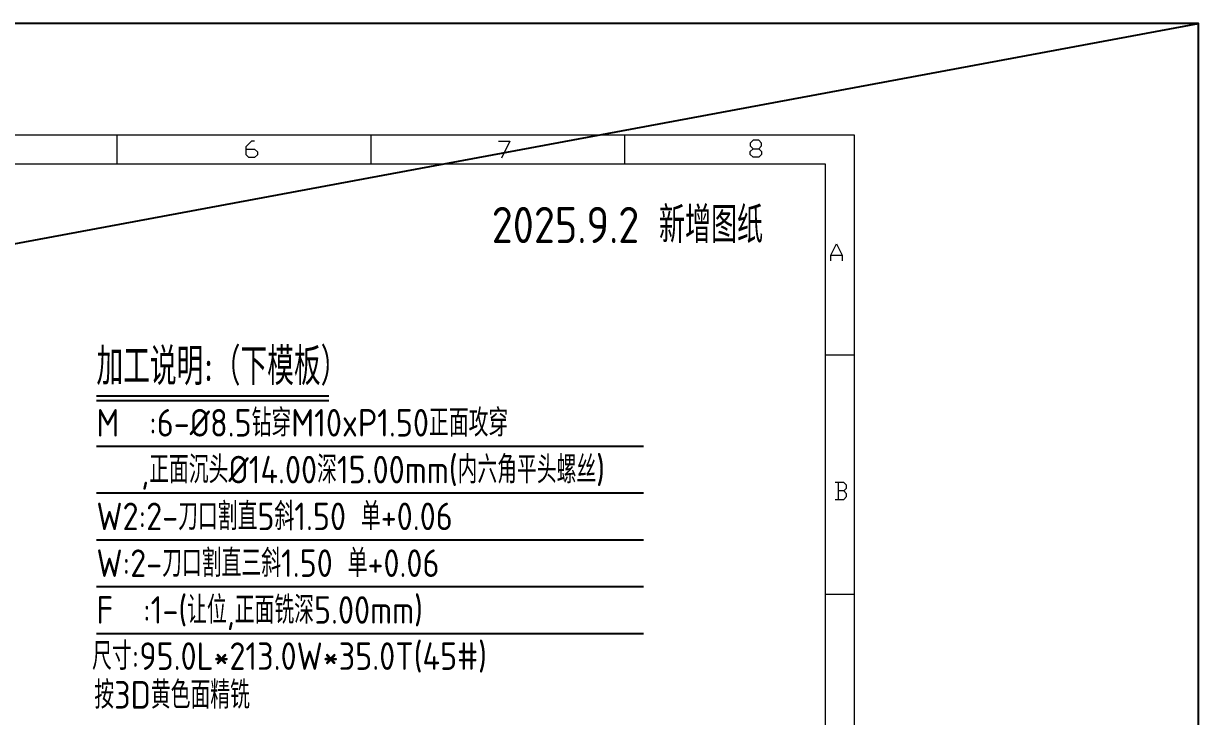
# Model space of a CAD drawing. Header units: millimetres. Extents: x 88508 to 142116, y -5268 to 20283.
# Drawn here: x 107977.6 to 108341.2, y 1865.1 to 2079.5 of the extents above; entities that cross this region are included whole.
import ezdxf
from ezdxf.enums import TextEntityAlignment as Align

# ---------------------------------------------------------------- set-up
doc = ezdxf.new("R2010")
doc.units = ezdxf.units.MM
for name, color, linetype in [('LP_O', 40, 'Continuous'), ('PH', 255, 'Continuous'), ('PPS_O', 40, 'Continuous'), ('TEXT', 4, 'Continuous')]:
    doc.layers.add(name, color=color, linetype=linetype)
doc.styles.add('gbenor', font='gbenor.shx', dxfattribs={"bigfont": 'gbcbig.shx'})
doc.styles.add('GBENOR_', font='gbenor.shx', dxfattribs={"bigfont": 'gbcbig'})
doc.styles.add('TXT', font='txt.shx', dxfattribs={"width": 0.8, "bigfont": 'ctxt.shx'})

# ---------------------------------------------------------------- blocks, each defined once
blk = doc.blocks.new('U40')
at = {"color": 254, "lineweight": 18}
for p, q in [((0, 1783.5), (2530.2, 1783.5)), ((1589.1, 1783.5), (1589.1, 1746.5)), ((1913.1, 1783.5), (1913.1, 1746.5)), ((2237.1, 1783.5), (2237.1, 1746.5)), ((2530.2, 1783.5), (2530.2, 0)), ((37, 1746.5), (2493.2, 1746.5)), ((2493.2, 1746.5), (2493.2, 37)), ((2493.2, 1502.7), (2530.2, 1502.7)), ((2493.2, 1197.2), (2530.2, 1197.2))]:
    blk.add_line(p, q, dxfattribs=at)
at = {"color": 92, "lineweight": 18}
for points in [[(1753.9, 1765.1), (1764.7, 1765.1), (1768.3, 1761.5), (1768.3, 1757.9), (1764.7, 1754.3), (1757.5, 1754.3), (1753.9, 1757.9), (1753.9, 1768.7), (1761.1, 1775.9), (1764.7, 1775.9)], [(2076.2, 1775.2), (2090.6, 1775.2), (2079.8, 1753.6)], [(2408.4, 1765.7), (2412, 1762.1), (2412, 1758.5), (2408.4, 1754.9), (2401.2, 1754.9), (2397.6, 1758.5), (2397.6, 1762.1), (2401.2, 1765.7), (2408.4, 1765.7), (2412, 1769.3), (2412, 1772.9), (2408.4, 1776.5), (2401.2, 1776.5), (2397.6, 1772.9), (2397.6, 1769.3), (2401.2, 1765.7)], [(2500.4, 1622.8), (2500.4, 1630), (2507.6, 1644.4), (2514.8, 1630), (2514.8, 1622.8)], [(2500.4, 1630), (2514.8, 1630)], [(2516.9, 1329), (2520.5, 1332.6), (2520.5, 1336.2), (2516.9, 1339.8), (2506.1, 1339.8)], [(2509.7, 1339.8), (2509.7, 1318.2)], [(2506.1, 1318.2), (2516.9, 1318.2), (2520.5, 1321.8), (2520.5, 1325.4), (2516.9, 1329), (2509.7, 1329)]]:
    blk.add_lwpolyline(points, dxfattribs=at)
at = {"lineweight": 18, "style": 'GBENOR_'}
blk.add_attdef('文档路径', (2126, 386.9), '', height=17.8, dxfattribs=at)
at = {"lineweight": 20, "style": 'TXT'}
for tag, height, p in [('18-**-**', 16.3, (1866.6, 256.2)), ('客户名称', 16.1, (1741.1, 134, 0)), ('料厚:', 16.1, (1741.3, 93.2, 0))]:
    blk.add_attdef(tag, text='', height=height, dxfattribs=at).set_placement(p, align=Align.MIDDLE)
for tag, p, height in [('88888', (1850.9, 207.5), 14.9), ('材质:', (1691.2, 168, 0), 16.1), ('核准', (1869.4, 127.5, 0), 16.1), ('设计', (1868.8, 88.3, 0), 16.1), ('绘图', (1868.2, 49.1, 0), 16.1)]:
    blk.add_attdef(tag, p, '', height=height, dxfattribs=at)
for tag, p, height, width in [('3', (2234.7, 206.9), 15.8, 0.7), ('4', (2234.7, 167.4), 15.8, 0.7), ('核准日期', (2041.1, 124.2, 0), 16.1, 0.68), ('设计日期', (2041.1, 84.5, 0), 16.1, 0.68), ('1', (2251.9, 85.9), 14.6, 0.7), ('绘图日期', (2040.9, 46.4, 0), 16.1, 0.68), ('2', (2235, 49.2), 14.6, 0.7)]:
    blk.add_attdef(tag, p, '', height=height, dxfattribs=dict(at, width=width))

msp = doc.modelspace()

# ---------------------------------------------------------------- linework, layer by layer
at = {"layer": 'LP_O', "color": 8}
msp.add_lwpolyline([(105473.835, 2079.541), (105473.835, 1546.122), (108341.214, 1546.122), (108341.214, 2079.541)], close=True, dxfattribs=at)
at = {"layer": 'PPS_O'}
msp.add_line((105473.835, 1546.122), (108341.214, 2079.541), dxfattribs=at)
at = {"layer": 'TEXT', "color": 3}
for p, q in [((108000.125, 1964.381), (108072.065, 1964.381)), ((108000.125, 1962.891), (108072.065, 1962.891)), ((108000.125, 1948.755), (108169.425, 1948.755)), ((108000.125, 1934.279), (108169.425, 1934.279)), ((108000.125, 1919.802), (108169.425, 1919.802)), ((108000.125, 1905.326), (108169.425, 1905.326)), ((108000.125, 1890.849), (108169.425, 1890.849))]:
    msp.add_line(p, q, dxfattribs=at)

# ---------------------------------------------------------------- block references
at = {"ltscale": 3, "xscale": 0.2424461197650385, "yscale": 0.2424461197650385, "zscale": 0.2424461197650385}
msp.add_blockref('U40', (107621.216, 1612.716), dxfattribs=at)

# ---------------------------------------------------------------- texts
at = {"layer": 'PH', "color": 6, "linetype": 'Continuous', "style": 'gbenor'}
msp.add_text('2025.9.2 新增图纸', height=11.19744, dxfattribs=at).set_placement((108164.461, 2017.799), align=Align.MIDDLE)
at = {"layer": 'TEXT', "color": 4, "style": 'gbenor'}
for s, height, p in [('加工说明:（下模板）', 11.496, (108000.125, 1967.66)), ('M  :6-%%C8.5钻穿M10xP1.50正面攻穿', 8.51558, (108000.125, 1951.736)), ('   ,正面沉头%%C14.00深15.00mm(内六角平头螺丝)', 8.51558, (108000.125, 1937.259)), ('F  :1-(让位,正面铣深5.00mm)', 8.51558, (108000.125, 1893.83)), ('尺寸:95.0L*213.0W*35.0T(45#)', 8.51558, (107998.78, 1879.544))]:
    msp.add_text(s, height=height, dxfattribs=at).set_placement(p)
at = {"layer": 'TEXT', "color": 1, "style": 'gbenor'}
for s, p in [('W2:2-刀口割直5斜1.50 单+0.06  ', (108000.125, 1922.783)), ('W:2-刀口割直三斜1.50 单+0.06   ', (108000.125, 1908.306))]:
    msp.add_text(s, height=8.51558, dxfattribs=at).set_placement(p)
at = {"layer": 'TEXT', "color": 2, "style": 'gbenor'}
msp.add_text('按3D黄色面精铣', height=8.5156, dxfattribs=at).set_placement((107999.478, 1867.558))

doc.saveas('drawing.dxf')
